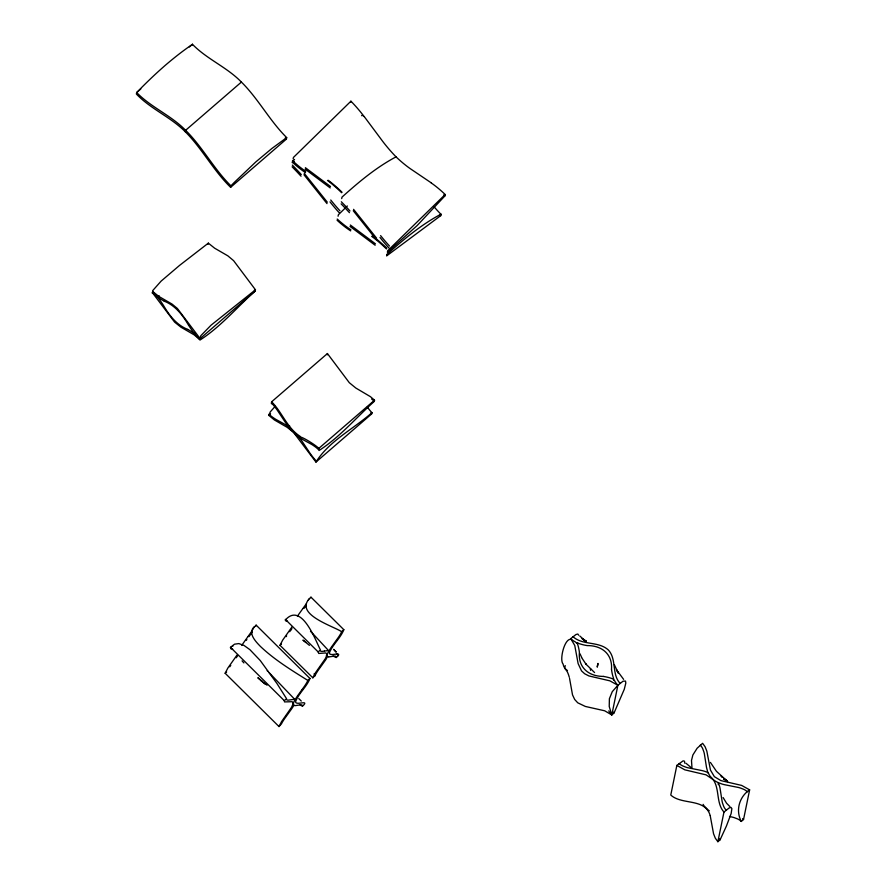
<?xml version="1.0" encoding="UTF-8"?>
<svg xmlns="http://www.w3.org/2000/svg" width="886" height="886" viewBox="0 0 886 886"><rect width="100%" height="100%" fill="white"/><g stroke="black" fill="none" stroke-linecap="round" stroke-linejoin="round"><path stroke-width="1.33" d="M718.291 784.608L718.313 782.648L716.741 781.895A20.367 18.761 11.6 0 1 714.271 780.389L706.109 774.862L684.834 769.845L676.849 765.404L683.117 760.841L684.479 761.185L684.778 763.211M576.93 643.336L575.368 641.929A20.367 18.761 11.6 0 1 572.899 640.434C565.678 633.601 558.856 659.527 563.053 663.968C563.574 668.088 567.328 670.447 568.391 674.346M301.761 689.995L297.574 695.809A41.62 9.358 -45.3 0 0 296.456 697.481L294.506 700.715A20.367 4.574 -45.3 0 0 293.775 702.233L293.432 703.041L292.125 701.701L284.528 701.922L284.317 700.682L286.555 698.7L276.986 683.56L260.274 660.557L249.874 649.648L243.949 645.407L238.843 643.579L234.546 644.177L230.471 647.312L230.825 648.751L232.641 649.095M335.462 641.442L331.419 647.068A41.62 9.358 -45.3 0 0 330.301 648.74L328.352 651.963A20.367 4.574 -45.3 0 0 327.621 653.48L327.333 654.311L325.793 652.938L318.761 653.458L318.163 651.93L320.4 649.947C315.028 639.138 301.273 601.815 285.281 620.089C285.414 621.108 286.687 621.219 287.485 621.141M284.317 700.682L230.471 647.312M318.163 651.93L285.325 619.358M332.903 656.039L336.27 657.556C344.809 649.77 327.687 658.121 329.614 652.229C333.18 644.033 340.567 638.02 343.834 629.691L310.975 597.164C292.325 613.489 332.017 625.616 341.597 631.618L343.834 629.691M140.808 88.965L136.677 92.543L136.366 94.027C150.587 108.945 170.289 116.863 184.864 131.338C202.052 148.383 213.271 170.422 230.615 187.334L286.399 139.091L286.699 137.607C269.466 120.574 258.247 98.512 240.903 81.567C226.484 66.948 206.77 59.063 192.45 44.3L189.36 46.98M192.34 44.854L192.45 44.3M255.456 289.788L211.101 325.151L200.878 335.65L199.439 339.216L199.97 340.08C220.669 326.801 236.939 307.331 255.223 290.973L255.456 289.788L233.594 260.65L227.835 255.832L214.656 248.202L208.343 243.141L179.581 265.39L161.119 281.117L152.957 290.32L152.348 293.244L153.81 293.122M185.318 131.781L185.617 130.297L241.402 82.066M208.099 244.326L208.343 243.141M230.615 187.334L230.914 185.85L234.391 182.306L255.832 161.905L271.758 148.582L286.699 137.607M293.144 158.915L293.443 157.442L350.867 101.248L350.635 102.366M367.302 407.073L368.964 409.232A15.029 4.773 49.1 0 0 370.758 411.37L371.987 412.654L371.743 413.84L315.959 462.082L293.554 432.401L287.164 427.329L274.383 419.964L268.846 415.423L270.285 411.857L275.181 406.342M272.899 403.529L271.437 403.651L271.637 401.79L327.421 353.547L349.294 382.686L355.829 388.035L370.403 396.651L374.545 400.195L374.302 401.38C356.028 417.738 339.748 437.208 319.06 450.498L318.761 448.438L374.545 400.195M338.075 216.25L338.374 214.766L347.345 205.984M341.697 198.586L342.007 197.102C358.73 182.04 376.185 167.388 396.164 156.8L396.02 157.453M327.421 353.547L327.299 354.843M315.959 462.082C329.049 441.018 353.603 428.879 371.987 412.654M444.805 196.039L445.104 194.566L387.691 250.749L387.392 252.233L416.952 225.753L444.805 196.039A53.869 16.956 49.1 0 0 443.62 194.964M565.224 665.585L564.67 668.277L566.818 670.071A20.367 18.761 11.6 0 0 567.472 670.525M578.669 635.218L577.838 634.033L575.944 634.531L570.761 638.629L574.759 645.495L578.126 663.614L581.537 670.901L584.66 673.759L588.891 675.929L609.9 680.847L617.885 685.288L612.27 691.667L609.391 698.733L609.225 706.485L611.794 714.936L617.885 685.288L623.068 681.179L625.505 681.068L625.815 683.095L624.276 689.286L614.031 713.008L611.794 714.936L604.662 710.782L585.358 706.452L577.738 702.797L574.693 699.486L572.522 694.879L569.554 678.399M676.849 765.404L670.768 795.041C681.921 805.296 705.034 797.909 710.129 815.375M717.881 841.7L723.973 812.052L729.156 807.954L731.05 807.456L731.88 808.641L731.138 813.569L726.431 826.018L720.119 839.773L717.881 841.7L715.334 838.222L713.551 833.759L710.207 815.641M729.488 816.471L732.246 817.091A35.351 32.572 11.6 0 1 734.361 817.689L737.573 818.93A15.029 13.844 11.6 0 1 739.965 820.303L741.316 821.444L743.542 819.506L749.634 789.858L741.648 785.417L720.927 780.61L714.36 776.668L710.45 770.067L706.84 751.151L705.068 746.688L702.609 743.31L697.138 748.238L692.885 754.961L691.49 760.454L692.01 768.383M294.13 705.4L294.706 705.555A41.62 9.358 -45.3 0 0 295.57 705.588L300.11 704.891L302.425 706.308C310.41 698.921 295.592 706.098 295.57 701.756C298.25 693.86 306.866 686.672 309.978 678.499L256.132 625.117L253.673 627.764A15.029 3.378 -45.3 0 1 252.898 629.315L252.82 629.459M308.738 599.157L308.505 599.844A15.029 3.378 -45.3 0 1 308.328 600.265M253.905 627.044C247.659 633.412 255.888 641.752 260.395 646.403C274.538 659.826 291.284 670.093 307.752 680.37L309.989 678.432M291.937 626.989L282.678 640.124L279.998 645.296L312.847 677.823L315.327 675.11A15.029 3.378 -45.3 0 1 316.08 673.615L317.365 671.533A35.351 7.952 -45.3 0 1 318.318 670.104L322.415 664.422M341.597 631.618L341.365 632.338A15.029 3.378 -45.3 0 1 340.601 633.889L339.316 635.971A35.351 7.952 -45.3 0 1 338.352 637.399L335.761 641.043M292.745 704.204L293.919 705.289L292.535 707.515A41.62 9.358 -45.3 0 1 291.405 709.188L284.472 718.856A35.351 7.952 -45.3 0 0 283.52 720.274L282.235 722.367A15.029 3.378 -45.3 0 0 281.482 723.862L279.001 726.564L225.144 673.249L227.824 668.077L236.972 655.131M256.12 625.173L255.877 625.948M279.001 726.564L281.56 721.592L291.527 707.338L293.521 702.941L293.332 704.392A20.367 4.574 -45.3 0 0 293.62 705.034L293.919 705.289M310.964 597.219L310.82 597.718M312.847 677.823L315.405 672.839L325.372 658.586L327.277 654.3L327.178 655.64A20.367 4.574 -45.3 0 0 327.466 656.282L326.38 658.763A41.62 9.358 -45.3 0 1 325.251 660.435L322.714 664.013M307.73 680.448L307.531 681.057A15.029 3.378 -45.3 0 1 306.755 682.641L305.471 684.723A35.351 7.952 -45.3 0 1 304.507 686.152L302.06 689.596M707.958 773.057L707.028 769.391A41.62 38.331 11.6 0 1 706.441 767.032L704.359 753.809A35.351 32.572 11.6 0 0 703.849 751.815L702.731 748.77A15.029 13.844 11.6 0 0 701.413 746.455L700.283 745.137M613.599 679.972L613.577 678.443A45.795 42.185 11.6 0 1 611.573 669.672M241.812 645.407L242.598 644.166A41.62 9.358 -45.3 0 1 243.728 642.494L247.914 636.669M252.045 630.732L251.613 631.408A35.351 7.952 -45.3 0 1 250.66 632.825L248.202 636.27M230.748 665.353L230.615 665.541A35.351 7.952 -45.3 0 0 229.773 666.781M252.133 632.227L248.944 636.669M291.97 628.551L291.228 629.603M286.112 636.657L286.654 635.893M246.308 640.312L246.873 639.515M236.23 657.766L237.559 655.873A41.62 9.358 -45.3 0 0 237.847 655.452M306.146 605.47L304.086 608.305M291.073 629.813L290.619 630.444M290.165 631.065L289.711 631.696M303.045 608.317L305.504 604.872A35.351 7.952 -45.3 0 0 306.113 603.975M302.757 608.715L298.571 614.541A41.62 9.358 -45.3 0 0 297.441 616.213M195.418 332.615L194.488 333.601L195.584 334.963A20.367 6.468 49.1 0 0 197.489 337.178L199.439 339.216L255.223 290.973L254.448 290.198L255.223 290.973M289.656 425.922L288.736 426.919L289.822 428.27A20.367 6.468 49.1 0 0 291.738 430.485L295.669 434.373A20.367 6.468 49.1 0 0 297.685 436.045L299.28 437.252M749.634 789.858C739.334 796.569 735.325 810.535 741.316 821.444M294.54 159.436L292.69 161.119L292.391 162.603L294.086 161.341M268.846 415.423L270.584 413.917M225.144 673.249L226.639 671.965M279.998 645.296L281.482 644.011M159.203 295.802L157.498 296.987L156.313 296.09A20.367 6.468 49.1 0 1 154.297 294.418L152.314 292.557L174.597 322.116L180.921 327.178L194.089 334.808L199.439 339.216M318.761 448.438C316.911 445.547 293.111 430.762 301.019 439.799A41.62 13.212 49.1 0 1 302.458 441.837L309.901 453.056A35.351 11.23 49.1 0 0 311.13 454.784L313.179 457.475A15.029 4.773 49.1 0 0 314.984 459.612L316.202 460.886M324.509 651.066L327.266 650.656A41.62 9.358 -45.3 0 1 328.041 650.689L328.706 650.856M324.398 651.088L322.161 651.409A35.351 7.952 -45.3 0 1 321.496 651.387L320.743 651.132A15.029 3.378 -45.3 0 1 320.378 650.557M300.11 704.891L300.675 704.846A35.351 7.952 -45.3 0 1 301.329 704.868L302.137 705.156A15.029 3.378 -45.3 0 1 302.458 705.699M293.421 699.408L288.404 700.15A35.351 7.952 -45.3 0 1 287.651 700.128L286.876 699.862A15.029 3.378 -45.3 0 1 286.532 699.298M328.595 656.814L328.008 656.659M603.709 676.395C588.98 676.616 578.049 667.767 579.389 652.317A45.795 42.185 11.6 0 0 577.384 643.524M577.849 643.07L576.941 642.682L577.295 643.546M294.861 699.608L294.241 699.442A41.62 9.358 -45.3 0 0 293.421 699.408M164.264 301.196C175.417 305.548 182.771 315.272 188.574 325.273M187.732 329.393C176.591 325.029 169.226 315.316 163.412 305.316A45.795 14.541 49.1 0 0 158.129 297.751L157.498 296.987L158.162 297.463M586.167 641.231L582.257 638.795L586.111 641.553L579.821 636.015M727.528 781.197L723.629 778.761L727.506 781.319L716.464 771.341L710.417 762.414M300.055 436.277C287.119 427.993 282.213 412.355 271.637 401.79M690.615 767.121L685.997 763.267M299.324 437.274L301.262 438.592A41.62 13.212 49.1 0 0 302.912 439.622L311.673 444.44A35.351 11.23 49.1 0 1 313.068 445.315L315.35 446.898A15.029 4.773 49.1 0 1 317.266 448.46L318.517 449.623M431.039 182.715L410.229 168.65A55.884 17.753 49.1 0 1 396.142 156.966M350.036 226.428L375.155 245.245M305.748 642.206L302.923 640.113L309.413 645.351M305.105 169.115L330.223 187.932M350.335 225L375.454 243.816M260.838 680.503L267.085 685.199M305.393 167.698L330.5 186.514M742.568 818.631L743.542 819.506M262.256 681.4L257.837 677.735L264.936 683.981M729.898 806.592L726.575 803.248L723.12 797.566M594.572 672.552L585.58 663.758L586.211 664.5L582.013 658.198M326.325 655.252L327.765 656.537M373.46 400.583L374.302 401.38M623.633 679.385L616.446 669.705L618.284 673.061L614.341 664.733M136.677 92.543C151.163 107.461 171.131 115.379 185.617 130.297C202.684 147.176 213.847 168.971 230.914 185.85M747.396 791.796L746.045 790.666A15.029 13.844 11.6 0 0 743.653 789.293L740.452 788.042A35.351 32.572 11.6 0 0 738.326 787.444L724.205 784.631A41.62 38.342 11.6 0 1 721.702 783.922L718.313 782.648L719.454 785.871A41.62 38.342 11.6 0 1 720.041 788.23L722.123 801.453A35.351 32.572 11.6 0 0 722.633 803.447L723.751 806.493A15.029 13.844 11.6 0 0 725.069 808.807L726.199 810.125M572.987 636.702C582.778 645.573 598.482 641.032 608.261 649.903C616.966 659.051 611.406 674.213 620.111 683.361M679.086 763.466L680.437 764.596A15.029 13.844 11.6 0 0 682.829 765.969L686.03 767.221A35.351 32.572 11.6 0 0 688.156 767.819L702.277 770.632A41.62 38.331 11.6 0 1 704.78 771.341L708.169 772.614L708.878 774.109A20.367 18.761 11.6 0 0 710.339 776.501C720.938 785.572 715.002 802.118 723.973 812.052M152.558 291.372L158.882 296.445L172.05 304.075L177.399 308.483L199.682 338.031M269.089 414.238L270.33 415.401A15.029 4.773 49.1 0 0 272.257 416.952L274.527 418.546A35.351 11.23 49.1 0 0 275.934 419.421L284.694 424.239A41.62 13.212 49.1 0 1 286.344 425.269L288.736 426.919L286.588 424.062A41.62 13.212 49.1 0 1 285.148 422.035L277.695 410.805A35.351 11.23 49.1 0 0 276.476 409.077L274.427 406.386A15.029 4.773 49.1 0 0 272.622 404.26L271.393 402.975M336.459 653.591L338.507 655.629M298.77 698.545L301.295 701.047M286.399 139.091L285.303 137.994M371.644 413.729L370.813 412.887M720.119 839.773L719.299 838.854M267.173 670.691L267.793 671.3M613.92 712.898L613.145 712.034M269.023 672.529L295.071 699.707M617.819 685.221L616.091 683.184A20.367 18.761 11.6 0 1 614.64 680.802L613.023 678.931A45.795 42.185 11.6 0 0 603.698 676.472M611.728 714.869L610.011 712.831A20.367 18.761 11.6 0 1 608.782 710.893M334.166 649.981L336.237 652.14L333.69 649.338M328.916 650.966L312.559 633.368A54.323 17.255 49.1 0 0 310.499 631.33M242.055 660.878L243.883 662.927M353.259 210.746L376.306 239.619M303.953 174.741L327 203.614M304.241 173.324L327.299 202.185M353.547 209.329L376.594 238.19M364.224 116.564L382.796 141.494A55.884 17.753 49.1 0 0 396.108 156.933M193.89 332.837L194.488 333.601L193.835 333.136A45.795 14.541 49.1 0 0 187.766 329.47M580.031 653.802L581.748 657.6M314.142 673.748L315.073 675.885M568.491 674.611L569.299 677.303M611.473 669.683C612.824 654.233 601.882 645.373 587.152 645.595A45.795 42.185 11.6 0 1 577.816 643.147M328.64 656.814A41.62 9.358 -45.3 0 0 329.415 656.847L334.52 656.094A35.351 7.952 -45.3 0 1 335.185 656.116L335.982 656.415A15.029 3.378 -45.3 0 1 336.303 656.947M232.83 646.337A15.029 3.378 -45.3 0 1 232.675 645.983M703.107 804.344A20.367 18.761 11.6 0 0 704.248 806.138L708.18 810.037A20.367 18.761 11.6 0 0 709.287 810.768M193.857 332.848A45.795 14.541 49.1 0 1 188.629 325.284M164.22 301.129A45.795 14.541 49.1 0 1 158.184 297.519M371.655 399.065A15.029 4.773 49.1 0 1 372.84 400.04M328.252 180.29A60.303 17.731 50.3 0 1 341.996 192.196M341.32 201.764A60.303 11.064 47.2 0 1 349.948 210.934M327.499 180.456A62.242 18.229 50.4 0 1 341.653 192.727M341.121 203.869A62.242 10.621 47 0 1 349.461 212.673M350.9 101.148A52.916 16.801 49.1 0 1 364.157 116.564M305.736 171.319A61.101 27.809 51.5 0 1 292.48 160.643M305.526 172.637A58.697 26.436 51.4 0 1 292.247 162.072M361.643 115.39A53.869 16.889 49.1 0 1 361.997 115.833M431.083 182.837A52.916 16.801 49.1 0 1 445.115 194.433M389.486 246.02A61.101 20.156 50.9 0 1 380.603 235.61M388.998 248.047A58.697 19.381 50.9 0 1 380.005 237.459M339.371 212.895A60.303 19.891 50.9 0 1 330.013 201.886M350.668 230.892A60.303 26.846 51.3 0 1 337.09 220.26M339.914 210.757A62.242 20.544 51 0 1 330.744 200.003M350.889 229.784A62.242 28.43 51.5 0 1 337.223 219.041M292.125 166.823A61.101 10.543 47 0 1 301.03 176.214M292.336 165.095A58.697 10.433 47.1 0 1 301.295 174.575M440.752 215.719A52.916 16.801 49.1 0 1 439.965 214.91M371.71 236.374A61.101 17.93 50.4 0 1 386.484 248.944M372.375 235.953A58.697 17.199 50.3 0 1 386.817 248.235M441.018 214.346A53.869 17.277 49.1 0 1 434.074 206.815M192.406 44.378A105.39 23.7 -45.3 0 0 165.184 65.409A105.39 23.7 -45.3 0 0 136.699 92.554M597.541 665.275L597.242 667.136L598.006 663.437L597.541 665.275M386.938 254.426L386.628 255.91L440.785 215.608L441.095 214.124C421.116 224.723 403.662 239.364 386.938 254.426M586.144 641.364L582.368 638.618L586.144 641.364M727.472 781.518L723.829 778.517L727.472 781.518M722.422 777.255L721.115 775.926L722.422 777.255M590.53 669.916L590.53 668.708L590.541 669.905"/></g></svg>
